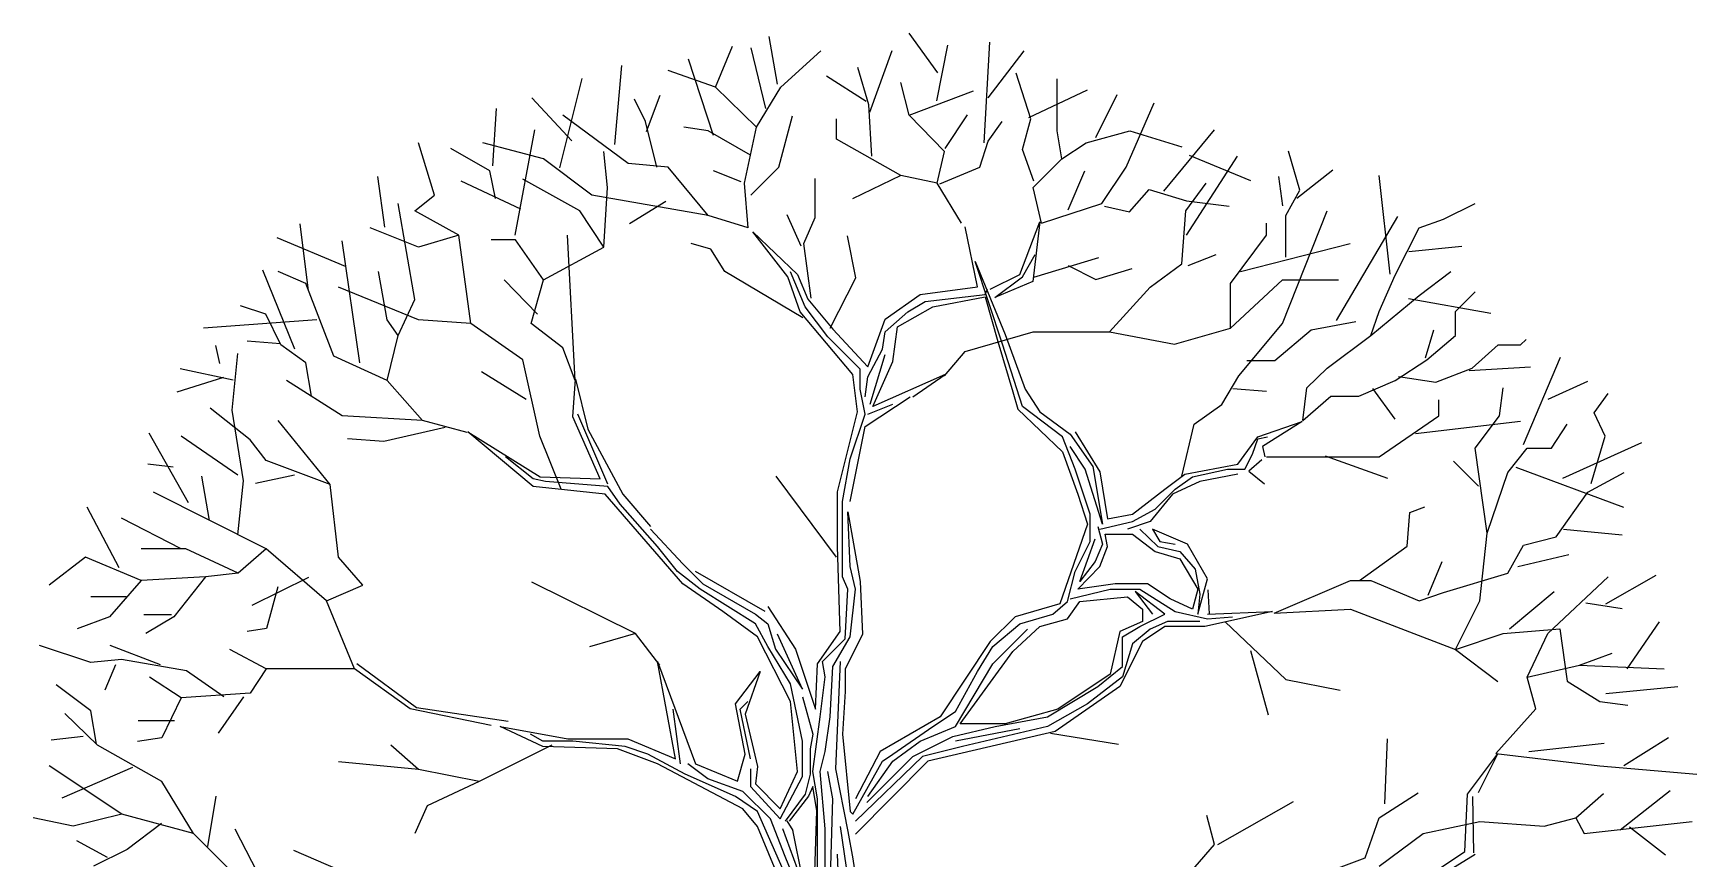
# Model space of a CAD drawing. Header units: millimetres. Extents: x 370.88 to 375.74, y 2574.38 to 2579.35.
# Drawn here: x 370.909 to 375.642, y 2577.005 to 2579.355 of the extents above; entities that cross this region are included whole.
import ezdxf

# ---------------------------------------------------------------- set-up
doc = ezdxf.new("R2010")
doc.units = ezdxf.units.MM
doc.header["$LTSCALE"] = 10
doc.layers.add('Vegetais', color=94, linetype='Continuous')

msp = doc.modelspace()

# ---------------------------------------------------------------- linework, layer by layer
at = {"layer": 'Vegetais'}
for p, q in [((373.027, 2579.21), (373.0032, 2579.3451)), ((373.4825, 2579.2416), (373.4015, 2579.3547)), ((372.8505, 2579.2014), (372.8982, 2579.3179)), ((372.9932, 2579.1407), (372.9519, 2579.3135)), ((373.0359, 2579.2014), (373.1498, 2579.3047)), ((373.2892, 2579.1305), (373.3528, 2579.3054)), ((373.4799, 2579.1623), (373.5117, 2579.3213)), ((373.615, 2579.043), (373.6309, 2579.3292)), ((373.6263, 2579.1713), (373.7287, 2579.3043)), ((372.5636, 2579.0382), (372.5835, 2579.263)), ((372.8447, 2579.0636), (372.7732, 2579.2808)), ((373.287, 2579.151), (373.2552, 2579.257)), ((372.4073, 2578.9715), (372.4708, 2579.2259)), ((372.8505, 2579.2014), (372.7155, 2579.249)), ((373.2792, 2579.1606), (373.166, 2579.2324)), ((373.4015, 2579.1219), (373.3776, 2579.2146)), ((373.7478, 2579.1113), (373.7055, 2579.2411)), ((373.8226, 2579.0768), (373.8226, 2579.2252)), ((372.4413, 2579.0489), (372.3281, 2579.1713)), ((372.6513, 2579.1033), (372.6195, 2579.1669)), ((372.6536, 2579.0748), (372.6933, 2579.1782)), ((372.9671, 2579.0874), (372.8505, 2579.2014)), ((372.9671, 2579.0874), (373.0359, 2579.2014)), ((373.4015, 2579.1219), (373.5842, 2579.1908)), ((373.7422, 2579.1146), (373.909, 2579.1941)), ((373.9321, 2579.0581), (373.9932, 2579.1804)), ((374.0186, 2578.9735), (374.098, 2579.1563)), ((372.2165, 2578.9771), (372.2272, 2579.1407)), ((372.6016, 2578.9841), (372.4162, 2579.1219)), ((373.0301, 2578.9735), (373.0698, 2579.1192)), ((373.1949, 2579.053), (373.1949, 2579.1113)), ((373.2949, 2579.0053), (373.287, 2579.151)), ((373.5021, 2579.0185), (373.4015, 2579.1219)), ((373.5038, 2579.0271), (373.5674, 2579.1225)), ((373.724, 2579.0238), (373.7478, 2579.1113)), ((372.2805, 2578.7801), (372.3361, 2579.0795)), ((372.6831, 2578.9735), (372.6513, 2579.1033)), ((372.8294, 2579.0768), (372.7605, 2579.0874)), ((372.9499, 2579.0079), (372.8294, 2579.0768)), ((372.9326, 2578.9284), (372.9671, 2579.0874)), ((373.626, 2579.0477), (373.6657, 2579.1033)), ((373.8358, 2578.9973), (373.8226, 2579.0768)), ((373.9047, 2579.0424), (374.0292, 2579.0768)), ((374.0292, 2579.0768), (374.1775, 2579.0318)), ((374.1262, 2578.9052), (374.27, 2579.0795)), ((372.0507, 2578.894), (372.0056, 2579.0424)), ((372.2086, 2578.9635), (372.0974, 2579.0271)), ((372.3605, 2578.9973), (372.1884, 2579.0424)), ((372.5433, 2578.9152), (372.5327, 2579.0185)), ((373.3776, 2578.9496), (373.1949, 2579.053)), ((373.4809, 2578.9284), (373.5021, 2579.0185)), ((373.6022, 2578.9735), (373.626, 2579.0477)), ((373.7558, 2578.9337), (373.724, 2579.0238)), ((373.8358, 2578.9973), (373.9047, 2579.0424)), ((374.5129, 2578.9079), (374.4811, 2579.0192)), ((372.4983, 2578.894), (372.3605, 2578.9973)), ((372.7155, 2578.9735), (372.6016, 2578.9841)), ((372.8294, 2578.8357), (372.7155, 2578.9735)), ((372.9506, 2578.894), (373.0301, 2578.9735)), ((373.4883, 2578.9258), (373.6022, 2578.9735)), ((373.7537, 2578.9152), (373.8358, 2578.9973)), ((373.9497, 2578.8701), (374.0186, 2578.9735)), ((374.1902, 2578.7801), (374.3358, 2579.0053)), ((374.1981, 2579.0076), (374.3724, 2578.9358)), ((374.5039, 2578.8853), (374.6064, 2578.9664)), ((371.9091, 2578.8027), (371.8893, 2578.9465)), ((372.2964, 2578.8542), (372.1269, 2578.9337)), ((372.2245, 2578.8841), (372.2086, 2578.9635)), ((372.4638, 2578.8489), (372.3023, 2578.939)), ((372.9237, 2578.9317), (372.8443, 2578.9635)), ((372.9432, 2578.8012), (372.9326, 2578.9284)), ((373.1334, 2578.8304), (373.1334, 2578.9417)), ((373.3776, 2578.9496), (373.2399, 2578.8834)), ((373.4809, 2578.9284), (373.3776, 2578.9496)), ((373.5498, 2578.8145), (373.4809, 2578.9284)), ((373.8534, 2578.8523), (373.9011, 2578.9635)), ((374.1881, 2578.8489), (374.2464, 2578.9284)), ((374.4642, 2578.8639), (374.4535, 2578.9465)), ((374.7702, 2578.6688), (374.7384, 2578.9496)), ((371.995, 2578.8489), (372.0507, 2578.894)), ((372.8294, 2578.8357), (372.4983, 2578.894)), ((372.5327, 2578.7456), (372.5433, 2578.9152)), ((372.7092, 2578.8761), (372.6059, 2578.8125)), ((373.7776, 2578.8145), (373.7537, 2578.9152)), ((374.0286, 2578.8463), (374.0842, 2578.9099)), ((374.0842, 2578.9099), (374.1902, 2578.8781)), ((374.1902, 2578.8781), (374.312, 2578.8622)), ((374.4732, 2578.8364), (374.5129, 2578.9079)), ((371.995, 2578.5972), (371.9474, 2578.8701)), ((372.1195, 2578.7801), (371.995, 2578.8489)), ((372.5327, 2578.7456), (372.4638, 2578.8489)), ((372.9432, 2578.8012), (372.8294, 2578.8357)), ((373.0936, 2578.7483), (373.0539, 2578.8383)), ((373.1016, 2578.7562), (373.1334, 2578.8304)), ((373.7776, 2578.8145), (373.9497, 2578.8701)), ((373.9571, 2578.8622), (374.0286, 2578.8463)), ((374.1775, 2578.6979), (374.1881, 2578.8489)), ((374.4732, 2578.7171), (374.4732, 2578.8364)), ((374.6171, 2578.5367), (374.7914, 2578.8333)), ((374.8529, 2578.8012), (374.9218, 2578.8251)), ((374.9218, 2578.8251), (375.0118, 2578.8701)), ((371.6921, 2578.6217), (371.6683, 2578.8125)), ((372.0056, 2578.7456), (371.8679, 2578.8012)), ((372.1195, 2578.7801), (372.0056, 2578.7456)), ((372.154, 2578.5283), (372.1195, 2578.7801)), ((373.0559, 2578.661), (372.9567, 2578.7893)), ((372.9567, 2578.7893), (373.0837, 2578.6682)), ((373.2495, 2578.6588), (373.2257, 2578.7781)), ((373.5956, 2578.6331), (373.5605, 2578.8038)), ((373.7166, 2578.6682), (373.7735, 2578.8183)), ((373.7735, 2578.8183), (373.7529, 2578.6477)), ((374.3152, 2578.6423), (374.4185, 2578.7801)), ((374.4185, 2578.7801), (374.4185, 2578.8145)), ((374.784, 2578.6661), (374.8529, 2578.8012)), ((371.7975, 2578.6911), (371.6033, 2578.7722)), ((371.8382, 2578.417), (371.7879, 2578.7642)), ((372.2811, 2578.7668), (372.2122, 2578.7668)), ((372.3605, 2578.6529), (372.2811, 2578.7668)), ((372.3605, 2578.6529), (372.5327, 2578.7456)), ((372.8367, 2578.7403), (372.7811, 2578.7562)), ((372.8764, 2578.6767), (372.8367, 2578.7403)), ((373.1224, 2578.6005), (373.1016, 2578.7562)), ((374.3438, 2578.6767), (374.6563, 2578.7562)), ((374.8228, 2578.733), (374.9738, 2578.7489)), ((373.7238, 2578.661), (373.7601, 2578.7251)), ((373.7558, 2578.6608), (373.9412, 2578.7165)), ((373.8534, 2578.6933), (373.9329, 2578.6535)), ((373.9329, 2578.6535), (374.0362, 2578.6853)), ((374.0874, 2578.6317), (374.1775, 2578.6979)), ((374.1951, 2578.6933), (374.2745, 2578.7251)), ((371.6538, 2578.4556), (371.5621, 2578.6804)), ((371.6851, 2578.6423), (371.6057, 2578.6767)), ((371.7646, 2578.4356), (371.6851, 2578.6423)), ((371.9156, 2578.5389), (371.8917, 2578.6767)), ((372.3441, 2578.5548), (372.2487, 2578.6529)), ((372.3261, 2578.5283), (372.3605, 2578.6529)), ((373.091, 2578.5617), (373.0559, 2578.661)), ((373.1055, 2578.5762), (373.0632, 2578.6755)), ((373.0837, 2578.6682), (373.1128, 2578.598)), ((373.6319, 2578.6259), (373.7166, 2578.6682)), ((373.6446, 2578.6024), (373.7238, 2578.661)), ((373.7529, 2578.6477), (373.6446, 2578.6024)), ((374.4636, 2578.6529), (374.6225, 2578.6529)), ((374.739, 2578.5628), (374.784, 2578.6661)), ((374.8529, 2578.6078), (374.943, 2578.6767)), ((372.0056, 2578.5389), (371.7779, 2578.6317)), ((371.9474, 2578.4939), (371.995, 2578.5972)), ((373.3971, 2578.5617), (373.4467, 2578.5908)), ((373.4322, 2578.6113), (373.5956, 2578.6331)), ((373.4467, 2578.5908), (373.6174, 2578.6113)), ((373.4685, 2578.5762), (373.6174, 2578.6041)), ((373.6174, 2578.6113), (373.6246, 2578.6259)), ((374.7152, 2578.4939), (374.8529, 2578.6078)), ((374.822, 2578.5994), (375.0559, 2578.5581)), ((374.9562, 2578.5628), (375.0118, 2578.6184)), ((371.5707, 2578.5548), (371.4992, 2578.5787)), ((371.6131, 2578.4674), (371.5707, 2578.5548)), ((374.7152, 2578.4939), (374.739, 2578.5628)), ((374.9562, 2578.4939), (374.9562, 2578.5628)), ((371.7164, 2578.5389), (371.3932, 2578.5151)), ((371.9474, 2578.4939), (371.9156, 2578.5389)), ((371.9156, 2578.3667), (371.9474, 2578.4939)), ((372.154, 2578.5283), (372.0056, 2578.5389)), ((372.3023, 2578.425), (372.154, 2578.5283)), ((372.4162, 2578.4594), (372.3261, 2578.5283)), ((374.5447, 2578.5104), (374.6718, 2578.5343)), ((374.5907, 2578.4011), (374.7152, 2578.4939)), ((374.8705, 2578.431), (374.8943, 2578.5104)), ((374.8741, 2578.425), (374.9562, 2578.4939)), ((371.4397, 2578.4144), (371.429, 2578.4663)), ((371.6127, 2578.4707), (371.5173, 2578.4786)), ((371.6846, 2578.417), (371.6131, 2578.4674)), ((375.0033, 2578.4011), (375.0775, 2578.4674)), ((375.0775, 2578.4674), (375.141, 2578.4674)), ((375.141, 2578.4674), (375.1569, 2578.4833)), ((371.4776, 2578.3674), (371.3266, 2578.3992)), ((371.4753, 2578.2819), (371.4912, 2578.4435)), ((371.7005, 2578.3217), (371.6846, 2578.417)), ((371.9156, 2578.3667), (371.7646, 2578.4356)), ((374.5324, 2578.3455), (374.5907, 2578.4011)), ((374.784, 2578.3667), (374.8741, 2578.425)), ((374.9, 2578.3614), (375.0033, 2578.4011)), ((374.9947, 2578.3945), (375.169, 2578.4052)), ((375.149, 2578.1839), (375.2549, 2578.4329)), ((371.4504, 2578.3746), (371.3174, 2578.3333)), ((371.7884, 2578.266), (371.6295, 2578.3667)), ((372.0162, 2578.2528), (371.9156, 2578.3667)), ((374.6807, 2578.3217), (374.784, 2578.3667)), ((374.7941, 2578.3773), (374.9, 2578.3614)), ((375.2195, 2578.3134), (375.3326, 2578.3639)), ((374.5218, 2578.2528), (374.5324, 2578.3455)), ((374.5218, 2578.2528), (374.6013, 2578.3217)), ((374.6013, 2578.3217), (374.6807, 2578.3217)), ((374.7195, 2578.3435), (374.7831, 2578.2561)), ((374.9085, 2578.266), (374.9085, 2578.3111)), ((375.0807, 2578.266), (375.0913, 2578.3455)), ((375.3503, 2578.274), (375.39, 2578.3296)), ((371.5262, 2578.1971), (371.4123, 2578.2872)), ((371.5071, 2578.0805), (371.4753, 2578.2819)), ((372.0162, 2578.2528), (371.7884, 2578.266)), ((374.739, 2578.1494), (374.9085, 2578.266)), ((375.0118, 2578.1733), (375.0807, 2578.266)), ((375.382, 2578.2077), (375.3503, 2578.274)), ((371.3505, 2578.0176), (371.2392, 2578.2163)), ((371.754, 2578.0699), (371.6057, 2578.2528)), ((372.0815, 2578.2322), (371.9067, 2578.1925)), ((372.1434, 2578.2183), (372.0162, 2578.2528)), ((374.8417, 2578.2157), (375.141, 2578.2501)), ((375.229, 2578.1733), (375.274, 2578.2422)), ((371.4912, 2578.0964), (371.3297, 2578.2077)), ((371.5713, 2578.1388), (371.5262, 2578.1971)), ((371.9067, 2578.1925), (371.8034, 2578.2004)), ((375.0463, 2577.9321), (375.0118, 2578.1733)), ((375.1045, 2578.1044), (375.1601, 2578.1733)), ((375.1601, 2578.1733), (375.229, 2578.1733)), ((375.2608, 2578.0887), (375.4856, 2578.1896)), ((375.3423, 2578.0726), (375.382, 2578.2077)), ((371.3067, 2578.1192), (371.2348, 2578.1284)), ((371.754, 2578.0699), (371.5713, 2578.1388)), ((374.5848, 2578.1521), (374.7623, 2578.0885)), ((375.0214, 2578.0653), (374.9499, 2578.1368)), ((375.1278, 2578.1192), (375.4336, 2578.0061)), ((371.411, 2577.9679), (371.3885, 2578.0938)), ((371.4912, 2577.9268), (371.5071, 2578.0805)), ((371.6524, 2578.0971), (371.5412, 2578.0732)), ((375.0463, 2577.9321), (375.1045, 2578.1044)), ((375.3323, 2578.0487), (375.4356, 2578.1044)), ((371.5713, 2577.8871), (371.2508, 2578.0487)), ((375.2422, 2577.9215), (375.3323, 2578.0487)), ((371.1538, 2577.8333), (371.0621, 2578.0061)), ((371.3297, 2577.8871), (371.1601, 2577.9745)), ((374.8179, 2577.895), (374.8258, 2577.9904)), ((374.8258, 2577.9904), (374.8682, 2578.0063)), ((375.0251, 2577.7387), (375.0463, 2577.9321)), ((375.2629, 2577.9427), (375.4297, 2577.9268)), ((371.3435, 2577.8871), (371.2163, 2577.8871)), ((371.4918, 2577.8182), (371.3435, 2577.8871)), ((371.5713, 2577.8871), (371.4918, 2577.8182)), ((374.6828, 2577.797), (374.8179, 2577.895)), ((375.1045, 2577.8182), (375.1495, 2577.8977)), ((375.1495, 2577.8977), (375.2422, 2577.9215)), ((371.0574, 2577.8633), (370.9541, 2577.7838)), ((371.2163, 2577.797), (371.0574, 2577.8633)), ((374.8784, 2577.7553), (374.9181, 2577.8507)), ((375.1331, 2577.8368), (375.2787, 2577.8712)), ((371.2163, 2577.797), (371.1263, 2577.6937)), ((371.3991, 2577.8076), (371.2163, 2577.797)), ((371.3991, 2577.8076), (371.309, 2577.6937)), ((371.4918, 2577.8182), (371.3991, 2577.8076)), ((374.6569, 2577.797), (374.7152, 2577.797)), ((374.7152, 2577.797), (374.8529, 2577.7387)), ((374.9218, 2577.7626), (375.1045, 2577.8182)), ((375.2184, 2577.646), (375.3906, 2577.8076)), ((375.3831, 2577.7309), (375.5268, 2577.8119)), ((371.1737, 2577.7507), (371.0728, 2577.7507)), ((371.6047, 2577.7791), (371.5729, 2577.6599)), ((374.8529, 2577.7387), (374.9218, 2577.7626)), ((374.9562, 2577.6009), (375.0251, 2577.7387)), ((375.1092, 2577.6592), (375.2364, 2577.7652)), ((371.1263, 2577.6937), (371.0336, 2577.6592)), ((371.3028, 2577.6996), (371.2233, 2577.6996)), ((371.309, 2577.6937), (371.2296, 2577.646)), ((374.6569, 2577.7149), (374.9562, 2577.6009)), ((375.3264, 2577.7334), (375.4297, 2577.7175)), ((371.5729, 2577.6599), (371.5173, 2577.6519)), ((374.9562, 2577.6009), (375.0913, 2577.646)), ((375.0913, 2577.646), (375.2528, 2577.6592)), ((375.1601, 2577.5214), (375.2184, 2577.646)), ((375.2528, 2577.6592), (375.274, 2577.5108)), ((375.4443, 2577.5458), (375.536, 2577.6789)), ((371.0727, 2577.5638), (370.9271, 2577.6115)), ((371.271, 2577.5565), (371.128, 2577.6122)), ((371.5713, 2577.5453), (371.468, 2577.6009)), ((374.9562, 2577.6009), (375.0758, 2577.5091)), ((371.1601, 2577.5718), (371.0727, 2577.5638)), ((371.1431, 2577.5565), (371.1125, 2577.4847)), ((371.3455, 2577.54), (371.1601, 2577.5718)), ((375.1601, 2577.5214), (375.3085, 2577.5559)), ((375.3085, 2577.5559), (375.4012, 2577.5903)), ((375.3085, 2577.5559), (375.5495, 2577.5453)), ((371.0727, 2577.4261), (370.9747, 2577.5002)), ((371.3302, 2577.4631), (371.2402, 2577.5214)), ((371.4515, 2577.4658), (371.3455, 2577.54)), ((371.5713, 2577.5453), (371.5262, 2577.4764)), ((375.184, 2577.4313), (375.1601, 2577.5214)), ((375.274, 2577.5108), (375.3667, 2577.4525)), ((371.3302, 2577.4631), (371.2746, 2577.3492)), ((371.5262, 2577.4764), (371.3302, 2577.4631)), ((371.5071, 2577.4658), (371.4356, 2577.3625)), ((375.3667, 2577.4525), (375.4462, 2577.4419)), ((375.3831, 2577.4755), (375.588, 2577.4954)), ((371.0919, 2577.328), (370.9992, 2577.4181)), ((371.0886, 2577.3307), (371.0727, 2577.4261)), ((375.0701, 2577.3042), (375.184, 2577.4313)), ((371.3107, 2577.3976), (371.2074, 2577.3976)), ((371.0514, 2577.3532), (370.9596, 2577.3425)), ((371.2746, 2577.2247), (371.0919, 2577.328)), ((371.2746, 2577.3492), (371.2057, 2577.3386)), ((374.7543, 2577.1611), (374.7623, 2577.3466)), ((375.1645, 2577.3101), (375.379, 2577.334)), ((375.4346, 2577.2704), (375.5618, 2577.3499)), ((371.1607, 2577.1319), (370.9541, 2577.2697)), ((371.1919, 2577.2644), (370.9906, 2577.177)), ((374.9895, 2577.189), (375.0755, 2577.3027)), ((375.0755, 2577.3027), (375.0207, 2577.1926)), ((375.0701, 2577.3042), (375.3667, 2577.2697)), ((375.3667, 2577.2697), (375.6422, 2577.2459)), ((371.3647, 2577.0763), (371.2746, 2577.2247)), ((371.4061, 2577.0399), (371.4299, 2577.1829)), ((374.7384, 2577.1213), (374.8497, 2577.1929)), ((374.9823, 2577.0255), (374.9895, 2577.189)), ((375.0041, 2577.1817), (375.007, 2577.0214)), ((375.2979, 2577.1213), (375.3773, 2577.1902)), ((375.4244, 2577.0871), (375.5666, 2577.1987)), ((371.023, 2577.0975), (370.9091, 2577.1213)), ((371.1607, 2577.1319), (371.023, 2577.0975)), ((371.3647, 2577.0763), (371.1607, 2577.1319)), ((374.6987, 2577.0074), (374.7384, 2577.1213)), ((375.2078, 2577.0975), (375.2979, 2577.1213)), ((375.2979, 2577.1213), (375.3217, 2577.0763)), ((371.274, 2577.1054), (371.176, 2577.0312)), ((371.4918, 2576.9491), (371.3647, 2577.0763)), ((371.5627, 2576.9359), (371.4833, 2577.0895)), ((374.739, 2576.9835), (374.8635, 2577.0763)), ((374.8635, 2577.0763), (375.0251, 2577.1107)), ((375.0251, 2577.1107), (375.2078, 2577.0975)), ((375.3217, 2577.0763), (375.6289, 2577.1107)), ((375.4505, 2577.0955), (375.5538, 2577.016)), ((371.12, 2577.0081), (371.0326, 2577.0558)), ((371.176, 2577.0312), (371.0807, 2576.9835)), ((371.7779, 2576.973), (371.6507, 2577.0286)), ((374.5928, 2576.9677), (374.6987, 2577.0074))]:
    msp.add_line(p, q, dxfattribs=at)
at = {"layer": 'Vegetais', "color": 34}
for p, q in [((374.4636, 2578.5283), (374.5907, 2578.8489)), ((372.4506, 2578.3667), (372.4294, 2578.7801)), ((373.667, 2578.4697), (373.5895, 2578.7046)), ((373.5895, 2578.7046), (373.6742, 2578.4975)), ((373.0985, 2578.5449), (372.8764, 2578.6767)), ((373.1763, 2578.5151), (373.2495, 2578.6588)), ((374.3152, 2578.5151), (374.4636, 2578.6529)), ((374.3152, 2578.5151), (374.3152, 2578.6423)), ((373.1128, 2578.598), (373.1842, 2578.5121)), ((373.333, 2578.5411), (373.4322, 2578.6113)), ((373.6174, 2578.6041), (373.6537, 2578.477)), ((373.9709, 2578.5045), (374.0874, 2578.6317)), ((373.241, 2578.3838), (373.091, 2578.5617)), ((373.1696, 2578.4903), (373.1055, 2578.5762)), ((373.2834, 2578.4055), (373.333, 2578.5411)), ((373.333, 2578.5048), (373.3971, 2578.5617)), ((373.3681, 2578.5193), (373.4685, 2578.5762)), ((373.1842, 2578.5121), (373.2834, 2578.4055)), ((373.3257, 2578.4552), (373.333, 2578.5048)), ((373.3548, 2578.4201), (373.3681, 2578.5193)), ((373.5604, 2578.4488), (373.7537, 2578.5045)), ((373.6742, 2578.4975), (373.7311, 2578.3414)), ((373.7537, 2578.5045), (373.9709, 2578.5045)), ((373.9709, 2578.5045), (374.1563, 2578.47)), ((374.1563, 2578.47), (374.3152, 2578.5151)), ((374.3391, 2578.3799), (374.4636, 2578.5283)), ((374.4414, 2578.423), (374.5447, 2578.5104)), ((372.4506, 2578.3667), (372.4162, 2578.4594)), ((373.2338, 2578.4273), (373.1696, 2578.4903)), ((373.2834, 2578.3765), (373.3257, 2578.4552)), ((373.5021, 2578.3799), (373.5604, 2578.4488)), ((373.6537, 2578.477), (373.696, 2578.3341)), ((373.7238, 2578.2918), (373.667, 2578.4697)), ((372.35, 2578.2077), (372.3023, 2578.425)), ((373.2616, 2578.3983), (373.2338, 2578.4273)), ((373.2616, 2578.3414), (373.2616, 2578.3983)), ((373.2906, 2578.299), (373.333, 2578.4407)), ((373.2979, 2578.2918), (373.3548, 2578.4201)), ((374.3619, 2578.423), (374.4414, 2578.423)), ((372.3119, 2578.3117), (372.1848, 2578.3912)), ((372.4448, 2578.2627), (372.4521, 2578.3704)), ((372.4521, 2578.3704), (372.4872, 2578.2276)), ((373.2543, 2578.2772), (373.241, 2578.3838)), ((373.2761, 2578.3196), (373.2834, 2578.3765)), ((373.5036, 2578.3838), (373.2979, 2578.2918)), ((373.4116, 2578.3196), (373.5036, 2578.3838)), ((374.2914, 2578.2978), (374.3391, 2578.3799)), ((373.2761, 2578.27), (373.2616, 2578.3414)), ((373.2761, 2578.2349), (373.4044, 2578.3196)), ((373.696, 2578.3341), (373.7105, 2578.2845)), ((373.7311, 2578.3414), (373.7735, 2578.2772)), ((374.3222, 2578.3435), (374.4176, 2578.3356)), ((372.5223, 2578.086), (372.4448, 2578.2627)), ((372.544, 2578.0714), (372.4581, 2578.27)), ((373.1975, 2578.0496), (373.2543, 2578.2772)), ((373.2338, 2578.1429), (373.2761, 2578.27)), ((373.2834, 2578.27), (373.3548, 2578.299)), ((373.7105, 2578.2845), (373.8376, 2578.1634)), ((373.8376, 2578.2058), (373.7238, 2578.2918)), ((373.7735, 2578.2772), (373.8594, 2578.2131)), ((374.2119, 2578.2422), (374.2914, 2578.2978)), ((372.3311, 2578.0642), (372.1459, 2578.2203)), ((372.1459, 2578.2203), (372.3516, 2578.092)), ((372.4872, 2578.2276), (372.5864, 2578.0424)), ((373.2338, 2578.0218), (373.2761, 2578.2349)), ((373.8594, 2578.2131), (373.9235, 2578.1211)), ((373.8739, 2578.2203), (373.9441, 2578.1065)), ((374.1775, 2578.0938), (374.2119, 2578.2422)), ((374.393, 2578.2058), (374.52, 2578.2494)), ((374.52, 2578.2494), (374.4063, 2578.178)), ((372.4107, 2578.0566), (372.35, 2578.2077)), ((373.8739, 2578.1138), (373.8376, 2578.2058)), ((373.8376, 2578.1634), (373.8811, 2578.0424)), ((373.9017, 2578.1138), (373.8594, 2578.178)), ((374.3361, 2578.1283), (374.393, 2578.2058)), ((374.3785, 2578.1562), (374.393, 2578.1998)), ((374.393, 2578.1998), (374.4208, 2578.2058)), ((374.4063, 2578.178), (374.4136, 2578.1489)), ((372.3311, 2578.086), (372.2524, 2578.1489)), ((373.212, 2578.0218), (373.2338, 2578.1429)), ((373.9162, 2577.9855), (373.8739, 2578.1138)), ((373.9513, 2577.9576), (373.9017, 2578.1138)), ((373.9235, 2578.1211), (373.9513, 2577.9576)), ((374.1861, 2578.0993), (374.3361, 2578.1283)), ((374.2079, 2578.092), (374.3071, 2578.1138)), ((374.3071, 2578.1138), (374.3567, 2578.1138)), ((374.3567, 2578.1138), (374.3785, 2578.1562)), ((374.4045, 2578.1407), (374.3678, 2578.1085)), ((374.4185, 2578.1494), (374.739, 2578.1494)), ((371.7779, 2577.8633), (371.754, 2578.0699)), ((372.3662, 2578.0787), (372.3311, 2578.086)), ((372.3516, 2578.092), (372.5223, 2578.086)), ((372.544, 2578.0642), (372.3662, 2578.0787)), ((373.1949, 2577.8633), (373.0227, 2578.0938)), ((373.9441, 2578.1065), (373.9658, 2577.9722)), ((374.1292, 2578.0569), (374.1861, 2578.0993)), ((374.2284, 2578.0787), (374.151, 2578.0424)), ((374.1582, 2578.0569), (374.2079, 2578.092)), ((374.3361, 2578.0993), (374.2284, 2578.0787)), ((374.3678, 2578.1085), (374.4122, 2578.0718)), ((372.5368, 2578.0424), (372.3311, 2578.0642)), ((372.757, 2577.787), (372.5368, 2578.0424)), ((372.5791, 2578.0145), (372.544, 2578.0642)), ((372.5864, 2578.0424), (372.665, 2577.9504)), ((373.1975, 2577.8935), (373.1975, 2578.0496)), ((373.212, 2577.9008), (373.212, 2578.0218)), ((373.8811, 2578.0424), (373.909, 2577.9576)), ((374.0372, 2577.9855), (374.1292, 2578.0569)), ((374.151, 2578.0424), (374.0869, 2577.9649)), ((374.1014, 2578), (374.1582, 2578.0569)), ((372.6856, 2577.8935), (372.5791, 2578.0145)), ((373.2338, 2577.8366), (373.2265, 2577.9928)), ((373.2265, 2577.9928), (373.2616, 2577.7942)), ((373.9162, 2577.908), (373.9162, 2577.9855)), ((373.9658, 2577.9722), (374.0372, 2577.9855)), ((374.0372, 2577.9649), (374.1014, 2578)), ((372.665, 2577.9431), (372.757, 2577.8439)), ((373.909, 2577.9576), (373.8303, 2577.7301)), ((373.938, 2577.9504), (373.9513, 2577.9008)), ((373.9441, 2577.9431), (374.0372, 2577.9649)), ((373.9586, 2577.9286), (374.0372, 2577.9286)), ((373.9658, 2577.8935), (373.9586, 2577.9286)), ((374.0869, 2577.9649), (374.0227, 2577.9431)), ((374.0372, 2577.9286), (374.1014, 2577.879)), ((374.0578, 2577.9431), (374.1086, 2577.8935)), ((374.1933, 2577.9008), (374.0941, 2577.9431)), ((374.0941, 2577.9431), (374.1147, 2577.908)), ((371.7434, 2577.7387), (371.5713, 2577.8871)), ((372.7425, 2577.8221), (372.6856, 2577.8935)), ((373.2047, 2577.6514), (373.1975, 2577.8935)), ((373.212, 2577.8075), (373.212, 2577.9008)), ((373.8739, 2577.8221), (373.9162, 2577.908)), ((373.8872, 2577.7942), (373.9308, 2577.9153)), ((373.9513, 2577.9008), (373.9308, 2577.8511)), ((373.9441, 2577.8366), (373.9658, 2577.8935)), ((374.1014, 2577.879), (374.1716, 2577.8584)), ((374.1086, 2577.8935), (374.1716, 2577.879)), ((374.1147, 2577.908), (374.1582, 2577.9008)), ((374.1716, 2577.879), (374.2151, 2577.8293)), ((374.2502, 2577.8015), (374.1933, 2577.9008)), ((371.8467, 2577.7838), (371.7779, 2577.8633)), ((372.757, 2577.8439), (372.8139, 2577.787)), ((373.2483, 2577.7724), (373.2338, 2577.8366)), ((373.8811, 2577.7724), (373.9441, 2577.8366)), ((373.9308, 2577.8511), (373.8872, 2577.7942)), ((374.1716, 2577.8584), (374.2224, 2577.7724)), ((371.6925, 2577.805), (371.5309, 2577.7255)), ((371.7434, 2577.7387), (371.8467, 2577.7838)), ((372.6228, 2577.646), (372.3281, 2577.792)), ((372.8066, 2577.7724), (372.7425, 2577.8221)), ((372.8708, 2577.7083), (372.757, 2577.787)), ((372.9918, 2577.7083), (372.7933, 2577.8221)), ((372.8139, 2577.787), (372.9639, 2577.701)), ((373.2265, 2577.7724), (373.212, 2577.8075)), ((373.2616, 2577.7942), (373.2689, 2577.6441)), ((373.8521, 2577.7373), (373.8739, 2577.8221)), ((373.9876, 2577.787), (373.8811, 2577.7724)), ((374.0796, 2577.787), (373.9876, 2577.787)), ((374.1437, 2577.7446), (374.0796, 2577.787)), ((374.2151, 2577.8293), (374.2284, 2577.7579)), ((374.2224, 2577.701), (374.2502, 2577.8015)), ((374.4397, 2577.7043), (374.6569, 2577.797)), ((371.8229, 2577.5453), (371.7434, 2577.7387)), ((372.9639, 2577.6732), (372.8066, 2577.7724)), ((373.2193, 2577.6308), (373.2265, 2577.7724)), ((373.2338, 2577.6369), (373.2483, 2577.7724)), ((373.8098, 2577.701), (373.8521, 2577.7373)), ((373.8521, 2577.6877), (373.8872, 2577.7373)), ((373.8594, 2577.7446), (373.9731, 2577.7724)), ((373.8872, 2577.7373), (374.0227, 2577.7506)), ((373.9731, 2577.7724), (374.0578, 2577.7724)), ((374.0227, 2577.7506), (374.0651, 2577.7155)), ((374.1292, 2577.701), (374.0445, 2577.7652)), ((374.0445, 2577.7652), (374.0941, 2577.701)), ((374.0578, 2577.7724), (374.1582, 2577.7083)), ((374.2079, 2577.7155), (374.1437, 2577.7446)), ((374.2224, 2577.7724), (374.2079, 2577.7155)), ((374.2284, 2577.7579), (374.2224, 2577.701)), ((374.2562, 2577.7018), (374.2516, 2577.7706)), ((372.97, 2577.6369), (372.8708, 2577.7083)), ((372.9639, 2577.701), (372.999, 2577.6732)), ((372.999, 2577.7228), (373.0777, 2577.6017)), ((373.7033, 2577.6937), (373.6319, 2577.6235)), ((373.8303, 2577.7301), (373.7033, 2577.6937)), ((373.7166, 2577.6732), (373.8098, 2577.701)), ((373.7735, 2577.6659), (373.8521, 2577.6877)), ((374.0578, 2577.6659), (374.1292, 2577.701)), ((374.0651, 2577.7155), (374.0651, 2577.6804)), ((374.1582, 2577.7083), (374.2502, 2577.6877)), ((374.4353, 2577.7083), (374.2429, 2577.6659)), ((374.2502, 2577.701), (374.4353, 2577.7083)), ((374.2502, 2577.6877), (374.3216, 2577.6937)), ((374.4397, 2577.7043), (374.6569, 2577.7149)), ((372.6228, 2577.646), (372.4917, 2577.6085)), ((372.6916, 2577.5559), (372.6228, 2577.646)), ((372.999, 2577.609), (372.9639, 2577.6732)), ((372.999, 2577.6732), (373.0208, 2577.6017)), ((373.0982, 2577.488), (373.0269, 2577.6441)), ((373.1406, 2577.5594), (373.2047, 2577.6514)), ((373.2689, 2577.6441), (373.2193, 2577.5449)), ((373.6391, 2577.609), (373.7166, 2577.6732)), ((373.6391, 2577.5594), (373.7384, 2577.6586)), ((373.696, 2577.5945), (373.7735, 2577.6659)), ((374.0009, 2577.6514), (373.9731, 2577.5303)), ((374.0651, 2577.6804), (374.0009, 2577.6514)), ((374.0082, 2577.6369), (374.0578, 2577.6659)), ((374.0869, 2577.6586), (374.0372, 2577.6163)), ((374.1292, 2577.6659), (374.0651, 2577.6235)), ((374.1365, 2577.6804), (374.0869, 2577.6586)), ((374.2429, 2577.6659), (374.1292, 2577.6659)), ((374.2284, 2577.6804), (374.1365, 2577.6804)), ((374.3006, 2577.6789), (374.4733, 2577.5153)), ((373.0632, 2577.4529), (372.97, 2577.6369)), ((373.0632, 2577.5025), (372.999, 2577.609)), ((373.0208, 2577.6017), (373.0982, 2577.488)), ((373.0777, 2577.6017), (373.1345, 2577.4311)), ((373.1551, 2577.5666), (373.2193, 2577.6308)), ((373.1842, 2577.5521), (373.2338, 2577.6369)), ((373.6319, 2577.6235), (373.4891, 2577.4093)), ((373.546, 2577.3887), (373.696, 2577.5945)), ((373.5956, 2577.5376), (373.6391, 2577.609)), ((374.0651, 2577.6235), (374.0009, 2577.4952)), ((374.0082, 2577.5521), (374.0082, 2577.6369)), ((374.0372, 2577.6163), (374.0082, 2577.5231)), ((374.3724, 2577.5978), (374.4229, 2577.4143)), ((371.9994, 2577.4342), (371.8296, 2577.5596)), ((372.6856, 2577.5666), (372.7933, 2577.2749)), ((372.7364, 2577.2894), (372.6856, 2577.5666)), ((373.1345, 2577.4311), (373.1406, 2577.5594)), ((373.1624, 2577.5231), (373.1551, 2577.5666)), ((373.1769, 2577.4093), (373.1842, 2577.5521)), ((373.2047, 2577.5666), (373.1914, 2577.2604)), ((373.5327, 2577.3814), (373.6391, 2577.5594)), ((373.938, 2577.4952), (374.0082, 2577.5521)), ((371.8229, 2577.5453), (371.5713, 2577.5453)), ((371.9818, 2577.4313), (371.8229, 2577.5453)), ((372.9071, 2577.4456), (372.9772, 2577.5376)), ((372.9772, 2577.5376), (372.9349, 2577.4165)), ((373.0982, 2577.3391), (373.0632, 2577.5025)), ((373.1479, 2577.4093), (373.1624, 2577.5231)), ((373.2193, 2577.5449), (373.2193, 2577.4807)), ((373.5327, 2577.4238), (373.5956, 2577.5376)), ((373.9731, 2577.5303), (373.8243, 2577.4311)), ((374.0082, 2577.5231), (373.909, 2577.4456)), ((374.4733, 2577.5153), (374.6278, 2577.4847)), ((372.9204, 2577.4311), (372.9421, 2577.4529)), ((373.0837, 2577.2531), (373.0632, 2577.4529)), ((373.0982, 2577.4662), (373.1273, 2577.3596)), ((373.2193, 2577.4807), (373.212, 2577.3596)), ((373.7952, 2577.4093), (373.938, 2577.4952)), ((374.0009, 2577.4952), (373.817, 2577.3669)), ((372.2122, 2577.3837), (371.9818, 2577.4313)), ((372.2608, 2577.396), (371.9994, 2577.4342)), ((372.7292, 2577.4311), (372.7498, 2577.2749)), ((372.9349, 2577.3027), (372.9071, 2577.4456)), ((372.9494, 2577.2894), (372.9204, 2577.4311)), ((372.9349, 2577.4165), (372.97, 2577.2676)), ((373.1273, 2577.2531), (373.1479, 2577.4093)), ((373.1624, 2577.31), (373.1769, 2577.4093)), ((373.4891, 2577.4093), (373.3185, 2577.31)), ((373.4685, 2577.3814), (373.5327, 2577.4238)), ((373.6464, 2577.3814), (373.7952, 2577.4093)), ((373.8243, 2577.4311), (373.6742, 2577.3887)), ((373.909, 2577.4456), (373.7952, 2577.3814)), ((372.3589, 2577.3245), (372.2379, 2577.3814)), ((372.2379, 2577.3814), (372.4303, 2577.3463)), ((372.3589, 2577.3391), (372.3238, 2577.3596)), ((373.1273, 2577.3596), (373.12, 2577.3173)), ((373.212, 2577.3596), (373.2338, 2577.1393)), ((373.3548, 2577.3027), (373.4685, 2577.3814)), ((373.4322, 2577.3391), (373.5327, 2577.3814)), ((373.817, 2577.3669), (373.454, 2577.2822)), ((373.5254, 2577.3524), (373.6464, 2577.3814)), ((373.7166, 2577.3742), (373.5327, 2577.3391)), ((373.6742, 2577.3887), (373.546, 2577.3887)), ((373.7952, 2577.3814), (373.5532, 2577.3245)), ((373.8035, 2577.3625), (373.9968, 2577.3307)), ((372.0056, 2577.2591), (371.9262, 2577.328)), ((372.3844, 2577.328), (372.1778, 2577.2247)), ((372.4448, 2577.3391), (372.3589, 2577.3391)), ((372.5719, 2577.3173), (372.3589, 2577.3245)), ((372.4303, 2577.3463), (372.6009, 2577.3463)), ((372.5937, 2577.3245), (372.4448, 2577.3391)), ((372.6856, 2577.2749), (372.5719, 2577.3173)), ((372.6578, 2577.3027), (372.5937, 2577.3245)), ((372.6009, 2577.3463), (372.7364, 2577.2894)), ((373.0982, 2577.2386), (373.0982, 2577.3391)), ((373.12, 2577.3173), (373.12, 2577.2458)), ((373.1479, 2577.2531), (373.1624, 2577.31)), ((373.3185, 2577.31), (373.2483, 2577.1756)), ((373.3548, 2577.2822), (373.4322, 2577.3391)), ((373.4116, 2577.2955), (373.5254, 2577.3524)), ((373.5532, 2577.3245), (373.4395, 2577.2955)), ((372.0056, 2577.2591), (371.7779, 2577.2803)), ((372.7643, 2577.2458), (372.6578, 2577.3027)), ((372.9276, 2577.1466), (372.6856, 2577.2749)), ((372.8284, 2577.2325), (372.7715, 2577.2749)), ((372.7933, 2577.2749), (372.9131, 2577.2253)), ((372.9131, 2577.2253), (372.9349, 2577.3027)), ((372.97, 2577.2676), (372.9639, 2577.218)), ((373.241, 2577.1321), (373.3257, 2577.2822)), ((373.4395, 2577.2955), (373.2483, 2577.1115)), ((373.454, 2577.2822), (373.2483, 2577.0752)), ((373.2807, 2577.1651), (373.4116, 2577.2955)), ((373.2834, 2577.1817), (373.3548, 2577.2822)), ((373.3257, 2577.2822), (373.3548, 2577.3027)), ((372.1778, 2577.2247), (372.0056, 2577.2591)), ((372.1778, 2577.2247), (372.0295, 2577.1558)), ((372.9071, 2577.1817), (372.7643, 2577.2458)), ((372.9276, 2577.1962), (372.8284, 2577.2325)), ((372.9494, 2577.2604), (372.9494, 2577.2107)), ((372.9639, 2577.218), (373.0341, 2577.1466)), ((373.0341, 2577.1466), (373.0837, 2577.2531)), ((373.0341, 2577.1187), (373.0982, 2577.2386)), ((373.12, 2577.2458), (373.1055, 2577.189)), ((373.1406, 2577.1756), (373.1273, 2577.2531)), ((373.1624, 2577.0897), (373.1479, 2577.2531)), ((373.1842, 2577.1756), (373.1696, 2577.2531)), ((373.1914, 2577.2604), (373.2265, 2577.0824)), ((372.97, 2577.1393), (372.9071, 2577.1817)), ((373.0063, 2577.1187), (372.9276, 2577.1962)), ((372.9494, 2577.2107), (373.0341, 2577.1187)), ((373.1055, 2577.189), (373.0486, 2577.1115)), ((373.1152, 2577.1829), (373.0595, 2577.1115)), ((373.1273, 2577.2107), (373.1152, 2577.1829)), ((373.1382, 2577.1417), (373.1273, 2577.2107)), ((373.1406, 2577.097), (373.1406, 2577.1756)), ((373.1769, 2576.919), (373.1842, 2577.1756)), ((374.2791, 2577.0458), (374.4947, 2577.1682)), ((372.0295, 2577.1558), (371.995, 2577.0763)), ((372.97, 2577.097), (372.9276, 2577.1466)), ((373.0982, 2576.8476), (372.97, 2577.1393)), ((373.1309, 2576.9105), (373.1382, 2577.1417)), ((373.2338, 2577.1393), (373.241, 2577.1321)), ((374.27, 2577.0458), (374.2486, 2577.1284)), ((373.1345, 2576.6987), (372.97, 2577.097)), ((373.0486, 2577.011), (373.0063, 2577.1187)), ((373.0837, 2576.9759), (373.0414, 2577.0897)), ((373.0712, 2577.0856), (373.0544, 2577.1131)), ((373.0692, 2577.0861), (373.097, 2576.9493)), ((373.1406, 2577.0183), (373.1406, 2577.097)), ((373.1624, 2576.8621), (373.1624, 2577.0897)), ((373.2047, 2577.097), (373.2338, 2576.8972)), ((373.2265, 2577.0824), (373.241, 2577.005)), ((374.1476, 2576.9036), (374.27, 2577.0458)), ((374.8758, 2576.9541), (374.9823, 2577.0255)), ((373.1128, 2576.8548), (373.0486, 2577.011)), ((373.1406, 2576.9117), (373.1406, 2577.0183)), ((373.2047, 2576.8548), (373.1975, 2577.0183)), ((373.241, 2577.005), (373.2689, 2576.8197)), ((374.8976, 2576.9481), (375.0113, 2577.0183))]:
    msp.add_line(p, q, dxfattribs=at)

doc.saveas('drawing.dxf')
